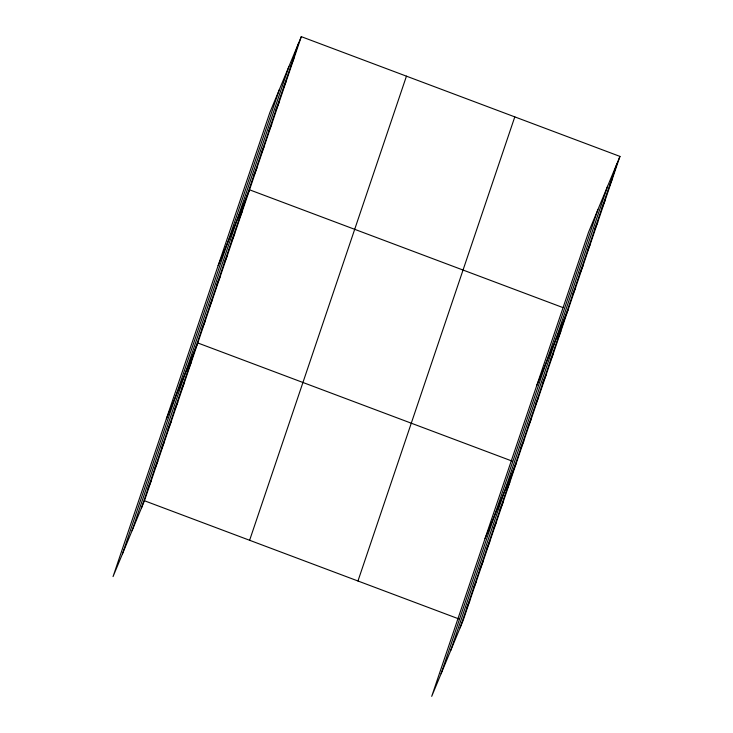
<?xml version="1.0" encoding="UTF-8"?>
<svg xmlns="http://www.w3.org/2000/svg" width="733" height="733" viewBox="0 0 733 733"><rect width="100%" height="100%" fill="white"/><g stroke="black" fill="none" stroke-linecap="round" stroke-linejoin="round"><path stroke-width="1.1" d="M122.42 553.974L279.246 89.866M132.068 530.665L288.903 66.556M141.442 508.042L298.267 43.934M301.29 36.65L269.872 112.488L113.047 576.596L144.456 500.758L301.29 36.65L619.953 156.404L463.128 620.512L431.71 696.35L588.544 232.242L619.953 156.404M249.614 540.276L406.449 76.168M357.961 580.994L514.795 116.886M441.083 673.728L597.908 209.62M450.74 650.418L607.565 186.31M460.104 627.796L616.939 163.697M290.873 65.814L293.896 58.53M283.488 87.694L286.502 80.41M276.094 109.574L279.108 102.29M268.699 131.454L271.714 124.17M261.305 153.334L264.32 146.05M253.911 175.214L256.926 167.93M218.122 265.639L249.532 189.801L562.944 307.585M239.123 218.975L242.137 211.681M231.729 240.845L234.743 233.561M224.335 262.726L227.358 255.441M216.941 284.606L219.964 277.321M209.546 306.486L212.57 299.201M202.152 328.366L205.176 321.081M166.373 418.8L197.782 342.962L512.239 461.139M188.097 369.973L191.111 362.688M181.436 389.699L184.45 382.406M174.766 409.417L177.78 402.133M168.104 429.144L171.119 421.86M161.434 448.871L164.458 441.587M154.773 468.598L157.787 461.304M148.103 488.315L151.126 481.031M609.544 185.577L612.559 178.284M602.15 207.448L605.165 200.164M594.756 229.328L597.771 222.044M587.362 251.208L590.377 243.924M579.968 273.088L582.982 265.804M572.574 294.968L575.597 287.684M536.785 385.402L568.203 309.564M557.786 338.728L560.809 331.444M550.391 360.609L553.415 353.324M543.006 382.489L546.021 375.204M535.612 404.369L538.627 397.084M528.218 426.249L531.233 418.964M520.824 448.129L523.838 440.835M485.035 538.553L516.444 462.715M506.76 489.726L509.783 482.442M500.098 509.453L503.113 502.169M493.428 529.18L496.452 521.896M486.767 548.907L489.781 541.614M480.106 568.625L483.12 561.341M473.436 588.352L476.45 581.067M466.774 608.078L469.789 600.794M144.456 500.758L458.913 618.936"/></g></svg>
